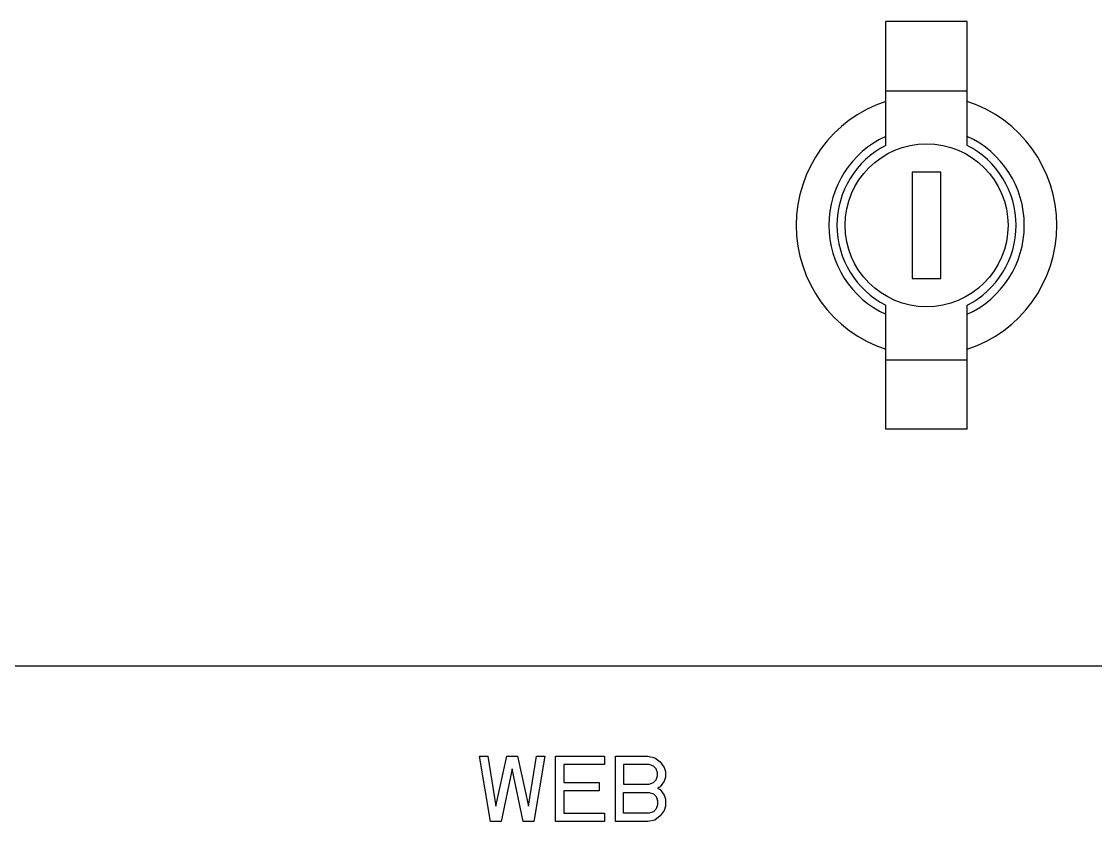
# Model space of a CAD drawing. Extents: x 61367 to 140945, y -1257 to 25588.
# Drawn here: x 70869.7 to 71001.6, y 15241.9 to 15340.1 of the extents above; entities that cross this region are included whole.
import ezdxf

# ---------------------------------------------------------------- set-up
doc = ezdxf.new("R2010")
doc.units = 0
doc.header["$MEASUREMENT"] = 0
doc.layers.get('0').update_dxf_attribs({"linetype": 'CONTINUOUS'})
for name, color, linetype in [('4212-20636_1_0', 7, 'CONTINUOUS'), ('4212-20665_4_1_0', 7, 'CONTINUOUS'), ('MS748_0', 7, 'CONTINUOUS')]:
    doc.layers.add(name, color=color, linetype=linetype)

# ---------------------------------------------------------------- blocks, each defined once
blk = doc.blocks.new('ERGRTHTHRT')
at = {"layer": '4212-20636_1_0', "color": 7, "linetype": 'Continuous'}
blk.add_line((-37681.5, -68432.56), (-37395.22, -68432.56), dxfattribs=at)
at = {"layer": '4212-20665_4_1_0', "color": 7, "linetype": 'Continuous'}
for p, q in [((-37591.94, -68451.67), (-37593.27, -68443.67)), ((-37593.27, -68443.67), (-37592.27, -68443.67)), ((-37592.27, -68443.67), (-37591.27, -68449.79)), ((-37591.27, -68449.79), (-37589.94, -68443.67)), ((-37589.94, -68443.67), (-37588.61, -68443.67)), ((-37588.61, -68443.67), (-37587.27, -68449.79)), ((-37587.27, -68449.79), (-37586.27, -68443.67)), ((-37585.27, -68443.67), (-37586.61, -68451.67)), ((-37586.27, -68443.67), (-37585.27, -68443.67)), ((-37583.94, -68451.67), (-37583.94, -68443.67)), ((-37583.94, -68443.67), (-37577.94, -68443.67)), ((-37577.94, -68443.67), (-37577.94, -68444.69)), ((-37576.61, -68451.67), (-37576.61, -68443.67)), ((-37576.61, -68443.67), (-37572.61, -68443.67)), ((-37572.61, -68443.67), (-37571.77, -68443.84)), ((-37571.77, -68443.84), (-37571.11, -68444.35)), ((-37589.27, -68445.2), (-37590.61, -68451.67)), ((-37587.94, -68451.67), (-37589.27, -68445.2)), ((-37582.94, -68444.69), (-37582.94, -68446.9)), ((-37577.94, -68444.69), (-37582.94, -68444.69)), ((-37575.61, -68444.69), (-37575.61, -68447.07)), ((-37572.44, -68444.69), (-37575.61, -68444.69)), ((-37571.94, -68444.86), (-37572.44, -68444.69)), ((-37571.61, -68445.2), (-37571.94, -68444.86)), ((-37571.44, -68445.71), (-37571.61, -68445.2)), ((-37571.11, -68444.35), (-37570.61, -68445.03)), ((-37570.61, -68445.03), (-37570.44, -68445.54)), ((-37571.61, -68446.56), (-37571.44, -68446.05)), ((-37571.44, -68446.05), (-37571.44, -68445.71)), ((-37570.44, -68446.22), (-37570.61, -68446.73)), ((-37570.44, -68445.54), (-37570.44, -68446.22)), ((-37582.94, -68446.9), (-37578.61, -68446.9)), ((-37578.61, -68446.9), (-37578.61, -68447.92)), ((-37575.61, -68447.07), (-37572.44, -68447.07)), ((-37572.44, -68447.07), (-37571.94, -68446.9)), ((-37571.94, -68446.9), (-37571.61, -68446.56)), ((-37571.11, -68447.41), (-37571.44, -68447.58)), ((-37571.44, -68447.58), (-37571.11, -68447.75)), ((-37570.61, -68446.73), (-37571.11, -68447.41)), ((-37571.11, -68447.75), (-37570.61, -68448.43)), ((-37582.94, -68447.92), (-37582.94, -68450.64)), ((-37578.61, -68447.92), (-37582.94, -68447.92)), ((-37575.61, -68450.64), (-37575.61, -68448.09)), ((-37575.61, -68448.09), (-37572.44, -68448.09)), ((-37572.44, -68448.09), (-37571.94, -68448.26)), ((-37571.94, -68448.26), (-37571.61, -68448.6)), ((-37571.61, -68448.6), (-37571.44, -68449.11)), ((-37571.44, -68449.11), (-37571.44, -68449.62)), ((-37570.61, -68448.43), (-37570.44, -68448.94)), ((-37570.44, -68448.94), (-37570.44, -68449.79)), ((-37571.94, -68450.47), (-37572.44, -68450.64)), ((-37571.61, -68450.13), (-37571.94, -68450.47)), ((-37571.44, -68449.62), (-37571.61, -68450.13)), ((-37570.61, -68450.3), (-37571.11, -68450.98)), ((-37570.44, -68449.79), (-37570.61, -68450.3)), ((-37590.61, -68451.67), (-37591.94, -68451.67)), ((-37586.61, -68451.67), (-37587.94, -68451.67)), ((-37577.94, -68451.67), (-37583.94, -68451.67)), ((-37582.94, -68450.64), (-37577.94, -68450.64)), ((-37577.94, -68450.64), (-37577.94, -68451.67)), ((-37572.61, -68451.67), (-37576.61, -68451.67)), ((-37572.44, -68450.64), (-37575.61, -68450.64)), ((-37571.77, -68451.5), (-37572.61, -68451.67)), ((-37571.11, -68450.98), (-37571.77, -68451.5))]:
    blk.add_line(p, q, dxfattribs=at)
at = {"layer": 'MS748_0', "color": 7, "linetype": 'Continuous'}
for p, q in [((-37543.41, -68368.73), (-37543.41, -68353.53)), ((-37533.41, -68353.53), (-37543.41, -68353.53)), ((-37533.41, -68368.73), (-37533.41, -68353.53)), ((-37543.41, -68362.03), (-37533.41, -68362.03)), ((-37540.17, -68371.99), (-37540.17, -68385.06)), ((-37536.64, -68371.99), (-37540.17, -68371.99)), ((-37536.64, -68385.06), (-37536.64, -68371.99)), ((-37540.17, -68385.06), (-37536.64, -68385.06)), ((-37543.41, -68403.53), (-37543.41, -68388.33)), ((-37533.41, -68403.53), (-37533.41, -68388.33)), ((-37543.41, -68395.03), (-37533.41, -68395.03)), ((-37533.41, -68403.53), (-37543.41, -68403.53))]:
    blk.add_line(p, q, dxfattribs=at)
blk.add_circle((-37538.41, -68378.53), 10, dxfattribs=at)
for radius, start, end in [(16, 108.21, 251.79), (16, 288.21, 71.79), (12, 114.6243, 245.3757), (11, 117.0357, 242.9643), (12, 294.6243, 65.3757), (11, 297.0357, 62.9643)]:
    blk.add_arc((-37538.41, -68378.53), radius, start, end, dxfattribs=at)

msp = doc.modelspace()

# ---------------------------------------------------------------- block references
at = {"lineweight": -3}
msp.add_blockref('ERGRTHTHRT', (108519.232, 83693.606), dxfattribs=at)

doc.saveas('drawing.dxf')
